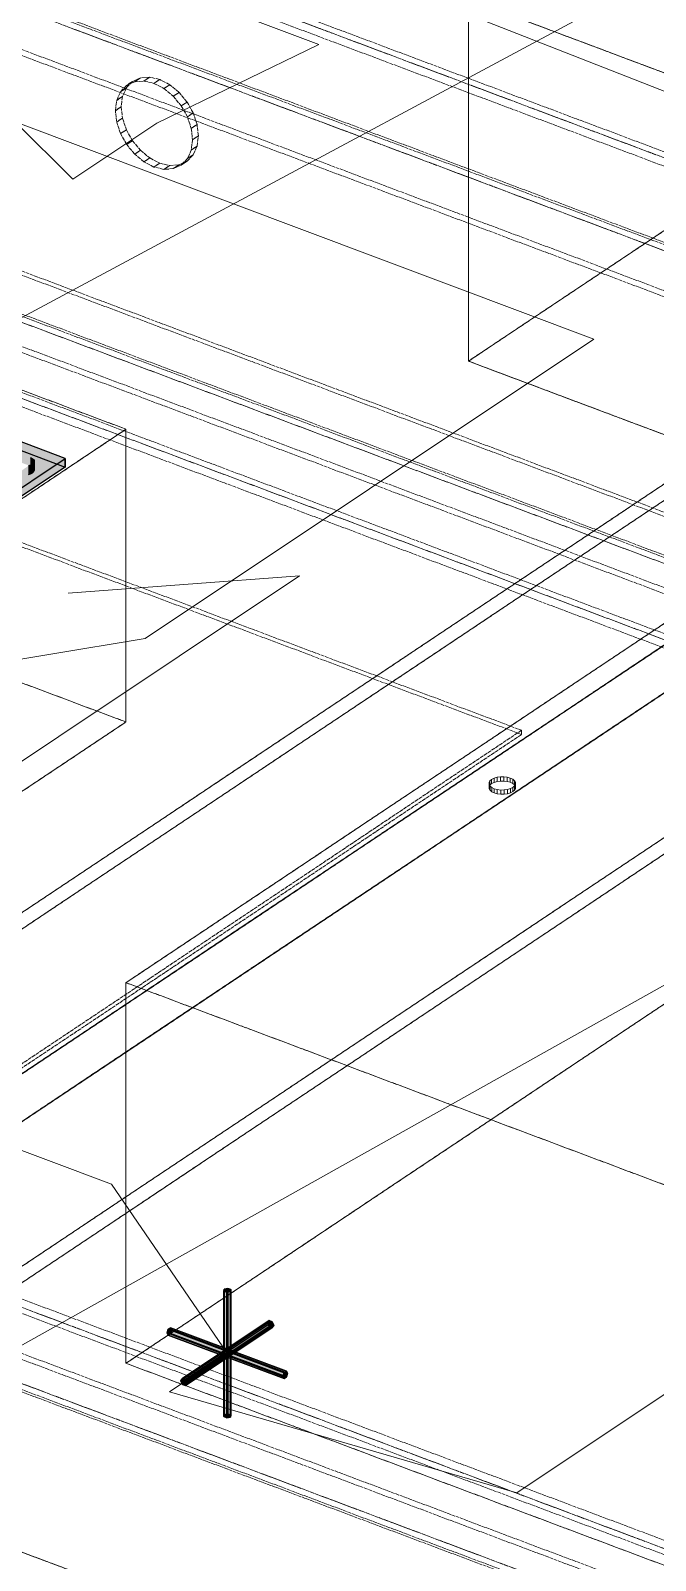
# Model space of a CAD drawing. Header units: millimetres. Extents: x 50 to 612415, y 2 to 4150.
# Drawn here: x 531137 to 531344, y 1866 to 2372 of the extents above; entities that cross this region are included whole.
import ezdxf

# ---------------------------------------------------------------- set-up
doc = ezdxf.new("R2010")
doc.units = ezdxf.units.MM
doc.linetypes.add('DASHED', pattern=[1.524, 1.27, -0.254])
for name, color, linetype, lineweight in [('DIM', 7, 'Continuous', 13), ('HATCH', 8, 'Continuous', 9), ('HIDDEN', 8, 'DASHED', 13), ('OUTLINE', 7, 'Continuous', 25)]:
    doc.layers.add(name, color=color, linetype=linetype, lineweight=lineweight)

msp = doc.modelspace()

# ---------------------------------------------------------------- hatches: boundary and pattern name
at = {"layer": 'HATCH', "true_color": 0xe6a546}
for points in [[(531148.455, 2230.534), (530915.935, 2317.729), (530920.789, 2311.649)], [(530920.789, 2308.814), (530915.935, 2314.894), (531148.455, 2227.699)], [(531148.455, 2230.534), (530920.789, 2311.649), (530921.013, 2311.248)], [(530921.013, 2308.413), (530920.789, 2308.814), (531148.455, 2227.699)], [(531148.455, 2230.534), (530921.022, 2310.831), (530920.815, 2310.427)], [(531148.455, 2230.534), (530920.815, 2310.427), (531136.957, 2230.854)], [(530920.815, 2307.592), (530921.022, 2307.996), (531148.455, 2227.699)], [(531136.957, 2228.018), (530920.815, 2307.592), (531148.455, 2227.699)], [(531148.455, 2230.534), (530921.013, 2311.248), (530921.022, 2310.831)], [(530921.022, 2307.996), (530921.013, 2308.413), (531148.455, 2227.699)], [(530974.065, 2114.274), (531148.455, 2230.534), (531136.295, 2228.107)], [(531136.295, 2225.272), (531148.455, 2227.699), (530974.065, 2111.439)], [(531148.455, 2230.534), (531137.013, 2228.32), (531136.295, 2228.107)], [(531136.295, 2225.272), (531137.013, 2225.485), (531148.455, 2227.699)], [(531148.455, 2230.534), (531136.957, 2230.854), (531137.553, 2230.562)], [(531137.553, 2227.727), (531136.957, 2228.018), (531148.455, 2227.699)], [(531148.455, 2230.534), (531137.596, 2228.618), (531137.013, 2228.32)], [(531137.013, 2225.485), (531137.596, 2225.783), (531148.455, 2227.699)], [(531148.455, 2230.534), (531137.553, 2230.562), (531137.978, 2230.203)], [(531137.978, 2227.368), (531137.553, 2227.727), (531148.455, 2227.699)], [(531148.455, 2230.534), (531138.005, 2228.981), (531137.596, 2228.618)], [(531137.596, 2225.783), (531138.005, 2226.146), (531148.455, 2227.699)], [(531148.455, 2230.534), (531137.978, 2230.203), (531138.203, 2229.802)], [(531138.203, 2226.967), (531137.978, 2227.368), (531148.455, 2227.699)], [(531148.455, 2230.534), (531138.212, 2229.385), (531138.005, 2228.981)], [(531138.005, 2226.146), (531138.212, 2226.55), (531148.455, 2227.699)], [(531148.455, 2230.534), (531138.203, 2229.802), (531138.212, 2229.385)], [(531138.212, 2226.55), (531138.203, 2226.967), (531148.455, 2227.699)], [(531203.289, 1955.677), (531201.092, 1955.809), (531200.939, 1955.175)], [(531203.289, 1955.677), (531200.939, 1955.175), (531201.961, 1954.792)], [(531203.289, 1955.677), (531202.267, 1956.06), (531201.092, 1955.809)], [(531203.289, 1955.677), (531201.961, 1954.792), (531203.136, 1955.043)], [(531183.334, 1943.081), (531182.567, 1942.57), (531220.895, 1928.197), (531221.661, 1928.708)], [(531187.23, 1926.248), (531188.252, 1925.865), (531216.998, 1945.029), (531215.976, 1945.412)], [(531188.252, 1923.949), (531187.23, 1924.332), (531215.976, 1943.496), (531216.998, 1943.113)], [(531182.567, 1940.653), (531183.334, 1941.164), (531221.661, 1926.791), (531220.895, 1926.28)], [(531200.939, 1913.684), (531201.092, 1914.318), (531203.289, 1914.186)], [(531201.961, 1913.301), (531200.939, 1913.684), (531203.289, 1914.186)], [(531201.092, 1914.318), (531202.267, 1914.569), (531203.289, 1914.186)], [(531203.136, 1913.552), (531201.961, 1913.301), (531203.289, 1914.186)]]:
    msp.add_hatch(color=33, dxfattribs=at).paths.add_polyline_path(points)
at = {"layer": 'HATCH', "true_color": 0xd99b46}
for points in [[(530915.935, 2314.894), (531148.455, 2227.699), (531148.455, 2230.534), (530915.935, 2317.729)], [(531200.939, 1913.684), (531201.961, 1913.301), (531201.961, 1954.792), (531200.939, 1955.175)], [(531203.289, 1914.186), (531202.267, 1914.569), (531202.267, 1956.06), (531203.289, 1955.677)], [(531215.976, 1945.412), (531215.976, 1943.496), (531215.465, 1944.646)], [(531215.976, 1945.412), (531216.998, 1943.113), (531215.976, 1943.496)], [(531215.976, 1945.412), (531217.509, 1943.879), (531216.998, 1943.113)], [(531215.976, 1945.412), (531216.998, 1945.029), (531217.509, 1943.879)], [(531186.719, 1925.482), (531187.23, 1924.332), (531187.23, 1926.248)], [(531187.23, 1924.332), (531188.252, 1923.949), (531187.23, 1926.248)], [(531188.252, 1923.949), (531188.763, 1924.715), (531187.23, 1926.248)], [(531188.763, 1924.715), (531188.252, 1925.865), (531187.23, 1926.248)]]:
    msp.add_hatch(color=33, dxfattribs=at).paths.add_polyline_path(points)
at = {"layer": 'HATCH', "true_color": 0xd69946}
for points in [[(531148.455, 2227.699), (530974.065, 2111.439), (530974.065, 2114.274), (531148.455, 2230.534)], [(531182.567, 1940.653), (531182.184, 1941.356), (531183.334, 1943.081)], [(531182.184, 1941.356), (531182.567, 1942.57), (531183.334, 1943.081)], [(531183.334, 1941.164), (531182.567, 1940.653), (531183.334, 1943.081)], [(531183.717, 1942.378), (531183.334, 1941.164), (531183.334, 1943.081)], [(531221.661, 1928.708), (531220.511, 1926.983), (531220.895, 1926.28)], [(531221.661, 1928.708), (531220.895, 1928.197), (531220.511, 1926.983)], [(531221.661, 1928.708), (531220.895, 1926.28), (531221.661, 1926.791)], [(531221.661, 1928.708), (531221.661, 1926.791), (531222.044, 1928.005)]]:
    msp.add_hatch(color=33, dxfattribs=at).paths.add_polyline_path(points)
at = {"layer": 'HATCH', "true_color": 0xda9b46}
msp.add_hatch(color=33, dxfattribs=at).paths.add_polyline_path([(531136.295, 2225.272), (531137.013, 2225.485), (531137.013, 2228.32), (531136.295, 2228.107)])
at = {"layer": 'HATCH', "true_color": 0xd89a46}
msp.add_hatch(color=33, dxfattribs=at).paths.add_polyline_path([(531137.553, 2227.727), (531136.957, 2228.018), (531136.957, 2230.854), (531137.553, 2230.562)])
at = {"layer": 'HATCH', "true_color": 0xd79a46}
msp.add_hatch(color=33, dxfattribs=at).paths.add_polyline_path([(531137.013, 2225.485), (531137.596, 2225.783), (531137.596, 2228.618), (531137.013, 2228.32)])
at = {"layer": 'HATCH', "true_color": 0xd59846}
msp.add_hatch(color=33, dxfattribs=at).paths.add_polyline_path([(531137.978, 2227.368), (531137.553, 2227.727), (531137.553, 2230.562), (531137.978, 2230.203)])
at = {"layer": 'HATCH', "true_color": 0xd49846}
msp.add_hatch(color=33, dxfattribs=at).paths.add_polyline_path([(531137.596, 2225.783), (531138.005, 2226.146), (531138.005, 2228.981), (531137.596, 2228.618)])
at = {"layer": 'HATCH', "true_color": 0xd19546}
for points in [[(531138.203, 2226.967), (531137.978, 2227.368), (531137.978, 2230.203), (531138.203, 2229.802)], [(531138.005, 2226.146), (531138.212, 2226.55), (531138.212, 2229.385), (531138.005, 2228.981)]]:
    msp.add_hatch(color=33, dxfattribs=at).paths.add_polyline_path(points)
at = {"layer": 'HATCH', "true_color": 0xcd9346}
msp.add_hatch(color=33, dxfattribs=at).paths.add_polyline_path([(531138.212, 2226.55), (531138.203, 2226.967), (531138.203, 2229.802), (531138.212, 2229.385)])
at = {"layer": 'HATCH', "true_color": 0xcf9446}
for points in [[(531201.092, 1914.318), (531200.939, 1913.684), (531200.939, 1955.175), (531201.092, 1955.809)], [(531203.136, 1913.552), (531203.289, 1914.186), (531203.289, 1955.677), (531203.136, 1955.043)]]:
    msp.add_hatch(color=33, dxfattribs=at).paths.add_polyline_path(points)
at = {"layer": 'HATCH', "true_color": 0xdb9c46}
for points in [[(531202.267, 1914.569), (531201.092, 1914.318), (531201.092, 1955.809), (531202.267, 1956.06)], [(531201.961, 1913.301), (531203.136, 1913.552), (531203.136, 1955.043), (531201.961, 1954.792)]]:
    msp.add_hatch(color=33, dxfattribs=at).paths.add_polyline_path(points)
at = {"layer": 'HATCH', "true_color": 0xd09446}
for points in [[(531183.717, 1942.378), (531183.334, 1943.081), (531221.661, 1928.708), (531222.044, 1928.005)], [(531182.184, 1941.356), (531182.567, 1940.653), (531220.895, 1926.28), (531220.511, 1926.983)]]:
    msp.add_hatch(color=33, dxfattribs=at).paths.add_polyline_path(points)
at = {"layer": 'HATCH', "true_color": 0xd29646}
for points in [[(531186.719, 1925.482), (531187.23, 1926.248), (531215.976, 1945.412), (531215.465, 1944.646)], [(531188.763, 1924.715), (531188.252, 1923.949), (531216.998, 1943.113), (531217.509, 1943.879)]]:
    msp.add_hatch(color=33, dxfattribs=at).paths.add_polyline_path(points)
at = {"layer": 'HATCH', "true_color": 0xe1a146}
for points in [[(531187.23, 1924.332), (531186.719, 1925.482), (531215.465, 1944.646), (531215.976, 1943.496)], [(531188.252, 1925.865), (531188.763, 1924.715), (531217.509, 1943.879), (531216.998, 1945.029)]]:
    msp.add_hatch(color=33, dxfattribs=at).paths.add_polyline_path(points)
at = {"layer": 'HATCH', "true_color": 0xe4a346}
for points in [[(531182.567, 1942.57), (531182.184, 1941.356), (531220.511, 1926.983), (531220.895, 1928.197)], [(531183.334, 1941.164), (531183.717, 1942.378), (531222.044, 1928.005), (531221.661, 1926.791)]]:
    msp.add_hatch(color=33, dxfattribs=at).paths.add_polyline_path(points)

# ---------------------------------------------------------------- linework, layer by layer
at = {"layer": 'DIM'}
for points in [[(530945, 2175.825), (532800, 3170), (532900, 3170)], [(530943.403, 1830.646), (532800, 2870), (532900, 2870)]]:
    msp.add_lwpolyline(points, dxfattribs=at)
at = {"layer": 'DIM', "color": 34, "true_color": 0xa85920}
for points in [[(531149.414, 2185.934), (531226.069, 2191.764), (530986.522, 2032.066), (529862.246, 2453.669), (529977.229, 2530.324), (529977.229, 2488.833)], [(531111.086, 2160.382), (531174.965, 2171.003), (531323.485, 2270.016), (531131.847, 2341.88), (531151.011, 2322.846), (531178.798, 2341.371), (531232.457, 2367.463), (530849.181, 2511.191), (530877.927, 2530.355)], [(531585.39, 2258.637), (530882.718, 2533.549), (530877.927, 2530.355)], [(530996.103, 2083.727), (531059.983, 2094.348), (530997.7, 2052.826), (531163.787, 1990.544), (531202.114, 1934.681)], [(531379.379, 1942.765), (531353.029, 1925.198), (531297.933, 1888.467), (531182.95, 1921.905), (531202.114, 1934.681)]]:
    msp.add_lwpolyline(points, dxfattribs=at)
at = {"layer": 'HIDDEN', "color": 253, "true_color": 0xaab5af}
for p, q in [((529956.213, 2853.394), (532403.3, 1935.736)), ((529956.213, 2853.394), (532403.3, 1935.736)), ((532401.383, 1934.459), (529954.296, 2852.116)), ((529954.296, 2852.116), (532401.383, 1934.459)), ((532401.383, 1934.459), (529954.296, 2852.116)), ((529954.296, 2852.116), (532401.383, 1934.459)), ((532401.383, 1931.693), (529954.296, 2849.35)), ((532401.383, 1931.693), (529954.296, 2849.35)), ((532374.554, 1916.573), (529927.467, 2834.23)), ((532374.554, 1916.573), (529927.467, 2834.23)), ((529927.467, 2831.464), (532374.554, 1913.807)), ((532374.554, 1913.807), (529927.467, 2831.464)), ((532374.554, 1913.807), (529927.467, 2831.464)), ((529927.467, 2831.464), (532374.554, 1913.807)), ((529929.383, 2832.742), (532376.471, 1915.084)), ((529929.383, 2832.742), (532376.471, 1915.084)), ((532393.61, 1893.443), (529912.244, 2823.956)), ((532393.61, 1893.443), (529912.244, 2823.956)), ((529910.327, 2822.678), (532391.694, 1892.166)), ((529910.327, 2822.678), (532391.694, 1892.166)), ((532279.757, 1835.947), (530022.264, 2682.507)), ((532279.757, 1835.947), (530022.264, 2682.507)), ((530024.18, 2683.785), (532281.674, 1837.225)), ((530024.18, 2683.785), (532281.674, 1837.225)), ((530049.093, 2685.18), (532306.587, 1838.62)), ((530049.093, 2685.18), (532306.587, 1838.62)), ((530049.093, 2682.414), (532306.587, 1835.854)), ((530049.093, 2682.414), (532306.587, 1835.854)), ((532306.587, 1835.854), (530049.093, 2682.414)), ((532306.587, 1835.854), (530049.093, 2682.414)), ((532308.503, 1837.132), (530051.01, 2683.692)), ((532308.503, 1837.132), (530051.01, 2683.692)), ((532279.757, 1820.734), (530022.264, 2667.294)), ((530022.264, 2667.294), (532279.757, 1820.734)), ((532279.757, 1820.734), (530022.264, 2667.294)), ((530022.264, 2667.294), (532279.757, 1820.734)), ((532281.674, 1822.011), (530024.18, 2668.571)), ((532281.674, 1822.011), (530024.18, 2668.571)), ((530022.264, 2664.528), (532279.757, 1817.968)), ((530022.264, 2664.528), (532279.757, 1817.968)), ((529513.529, 2555.506), (531960.617, 1637.848)), ((529513.529, 2555.506), (531960.617, 1637.848)), ((531962.533, 1641.892), (529515.446, 2559.549)), ((531962.533, 1641.892), (529515.446, 2559.549)), ((531962.533, 1639.126), (529515.446, 2556.783)), ((529515.446, 2556.783), (531962.533, 1639.126)), ((531962.533, 1639.126), (529515.446, 2556.783)), ((529515.446, 2556.783), (531962.533, 1639.126)), ((531977.756, 1616.207), (529496.39, 2546.72)), ((531977.756, 1616.207), (529496.39, 2546.72)), ((529498.306, 2547.997), (531979.673, 1617.485)), ((529498.306, 2547.997), (531979.673, 1617.485)), ((529486.7, 2540.386), (531933.787, 1622.728)), ((529486.7, 2540.386), (531933.787, 1622.728)), ((531935.704, 1624.006), (529488.617, 2541.663)), ((529488.617, 2541.663), (531935.704, 1624.006)), ((529488.617, 2541.663), (531935.704, 1624.006)), ((531935.704, 1624.006), (529488.617, 2541.663)), ((531935.704, 1621.239), (529488.617, 2538.897)), ((531935.704, 1621.239), (529488.617, 2538.897)), ((531832.922, 2030.446), (530555.336, 2509.541)), ((531832.922, 2030.446), (530555.336, 2509.541)), ((530555.336, 2508.158), (531832.922, 2029.063)), ((530555.336, 2508.158), (531832.922, 2029.063)), ((531166.776, 2351.797), (531168.806, 2353.9)), ((531166.776, 2351.797), (531168.806, 2353.9)), ((531166.776, 2351.797), (531168.692, 2353.074)), ((531168.692, 2353.074), (531166.776, 2351.797)), ((531168.692, 2353.074), (531167.416, 2350.217)), ((531168.692, 2353.074), (531167.416, 2350.217)), ((531170.722, 2355.177), (531168.692, 2353.074)), ((531170.722, 2355.177), (531168.692, 2353.074)), ((531168.806, 2353.9), (531170.722, 2355.177)), ((531170.722, 2355.177), (531168.806, 2353.9)), ((531168.806, 2353.9), (531171.452, 2355.105)), ((531168.806, 2353.9), (531171.452, 2355.105)), ((531173.368, 2356.383), (531170.722, 2355.177)), ((531173.368, 2356.383), (531170.722, 2355.177)), ((531171.452, 2355.105), (531173.368, 2356.383)), ((531173.368, 2356.383), (531171.452, 2355.105)), ((531171.452, 2355.105), (531174.533, 2355.332)), ((531171.452, 2355.105), (531174.533, 2355.332)), ((531176.45, 2356.609), (531173.368, 2356.383)), ((531176.45, 2356.609), (531173.368, 2356.383)), ((531174.533, 2355.332), (531176.45, 2356.609)), ((531176.45, 2356.609), (531174.533, 2355.332)), ((531174.533, 2355.332), (531177.84, 2354.563)), ((531174.533, 2355.332), (531177.84, 2354.563)), ((531179.756, 2355.84), (531176.45, 2356.609)), ((531179.756, 2355.84), (531176.45, 2356.609)), ((531177.84, 2354.563), (531179.756, 2355.84)), ((531179.756, 2355.84), (531177.84, 2354.563)), ((531177.84, 2354.563), (531181.147, 2352.852)), ((531177.84, 2354.563), (531181.147, 2352.852)), ((531183.063, 2354.129), (531179.756, 2355.84)), ((531183.063, 2354.129), (531179.756, 2355.84)), ((531181.147, 2352.852), (531183.063, 2354.129)), ((531183.063, 2354.129), (531181.147, 2352.852)), ((531181.147, 2352.852), (531184.228, 2350.314)), ((531181.147, 2352.852), (531184.228, 2350.314)), ((531186.144, 2351.592), (531183.063, 2354.129)), ((531186.144, 2351.592), (531183.063, 2354.129)), ((531165.064, 2345.524), (531165.499, 2348.94)), ((531165.064, 2345.524), (531165.499, 2348.94)), ((531165.499, 2348.94), (531166.776, 2351.797)), ((531165.499, 2348.94), (531166.776, 2351.797)), ((531165.499, 2348.94), (531167.416, 2350.217)), ((531167.416, 2350.217), (531165.499, 2348.94)), ((531167.416, 2350.217), (531166.98, 2346.801)), ((531167.416, 2350.217), (531166.98, 2346.801)), ((531184.228, 2350.314), (531186.144, 2351.592)), ((531186.144, 2351.592), (531184.228, 2350.314)), ((531184.228, 2350.314), (531186.874, 2347.124)), ((531184.228, 2350.314), (531186.874, 2347.124)), ((531188.79, 2348.402), (531186.144, 2351.592)), ((531188.79, 2348.402), (531186.144, 2351.592)), ((531186.874, 2347.124), (531188.79, 2348.402)), ((531188.79, 2348.402), (531186.874, 2347.124)), ((531190.821, 2344.776), (531188.79, 2348.402)), ((531190.821, 2344.776), (531188.79, 2348.402)), ((531165.064, 2345.524), (531166.98, 2346.801)), ((531166.98, 2346.801), (531165.064, 2345.524)), ((531165.499, 2341.781), (531165.064, 2345.524)), ((531165.499, 2341.781), (531165.064, 2345.524)), ((531165.499, 2341.781), (531167.416, 2343.058)), ((531167.416, 2343.058), (531165.499, 2341.781)), ((531166.98, 2346.801), (531167.416, 2343.058)), ((531166.98, 2346.801), (531167.416, 2343.058)), ((531167.416, 2343.058), (531168.692, 2339.244)), ((531167.416, 2343.058), (531168.692, 2339.244)), ((531186.874, 2347.124), (531188.904, 2343.499)), ((531186.874, 2347.124), (531188.904, 2343.499)), ((531190.821, 2344.776), (531188.904, 2343.499)), ((531188.904, 2343.499), (531190.821, 2344.776)), ((531188.904, 2343.499), (531190.18, 2339.684)), ((531188.904, 2343.499), (531190.18, 2339.684)), ((531192.097, 2340.962), (531190.821, 2344.776)), ((531192.097, 2340.962), (531190.821, 2344.776)), ((531166.776, 2337.967), (531165.499, 2341.781)), ((531166.776, 2337.967), (531165.499, 2341.781)), ((531166.776, 2337.967), (531168.692, 2339.244)), ((531168.692, 2339.244), (531166.776, 2337.967)), ((531168.806, 2334.341), (531166.776, 2337.967)), ((531168.806, 2334.341), (531166.776, 2337.967)), ((531168.692, 2339.244), (531170.722, 2335.618)), ((531168.692, 2339.244), (531170.722, 2335.618)), ((531192.097, 2340.962), (531190.18, 2339.684)), ((531190.18, 2339.684), (531192.097, 2340.962)), ((531190.18, 2339.684), (531190.616, 2335.942)), ((531190.18, 2339.684), (531190.616, 2335.942)), ((531192.532, 2337.219), (531190.616, 2335.942)), ((531190.616, 2335.942), (531192.532, 2337.219)), ((531192.532, 2337.219), (531192.097, 2340.962)), ((531192.532, 2337.219), (531192.097, 2340.962)), ((531192.097, 2333.803), (531192.532, 2337.219)), ((531192.097, 2333.803), (531192.532, 2337.219)), ((531170.722, 2335.618), (531168.806, 2334.341)), ((531168.806, 2334.341), (531170.722, 2335.618)), ((531171.452, 2331.151), (531168.806, 2334.341)), ((531171.452, 2331.151), (531168.806, 2334.341)), ((531170.722, 2335.618), (531173.368, 2332.428)), ((531170.722, 2335.618), (531173.368, 2332.428)), ((531173.368, 2332.428), (531171.452, 2331.151)), ((531171.452, 2331.151), (531173.368, 2332.428)), ((531173.368, 2332.428), (531176.45, 2329.891)), ((531173.368, 2332.428), (531176.45, 2329.891)), ((531190.18, 2332.525), (531188.904, 2329.668)), ((531190.18, 2332.525), (531188.904, 2329.668)), ((531190.616, 2335.942), (531190.18, 2332.525)), ((531190.616, 2335.942), (531190.18, 2332.525)), ((531192.097, 2333.803), (531190.18, 2332.525)), ((531190.18, 2332.525), (531192.097, 2333.803)), ((531190.821, 2330.946), (531192.097, 2333.803)), ((531190.821, 2330.946), (531192.097, 2333.803)), ((531174.533, 2328.614), (531171.452, 2331.151)), ((531174.533, 2328.614), (531171.452, 2331.151)), ((531176.45, 2329.891), (531174.533, 2328.614)), ((531174.533, 2328.614), (531176.45, 2329.891)), ((531177.84, 2326.902), (531174.533, 2328.614)), ((531177.84, 2326.902), (531174.533, 2328.614)), ((531176.45, 2329.891), (531179.756, 2328.18)), ((531176.45, 2329.891), (531179.756, 2328.18)), ((531179.756, 2328.18), (531177.84, 2326.902)), ((531177.84, 2326.902), (531179.756, 2328.18)), ((531179.756, 2328.18), (531183.063, 2327.411)), ((531179.756, 2328.18), (531183.063, 2327.411)), ((531183.063, 2327.411), (531181.147, 2326.134)), ((531181.147, 2326.134), (531183.063, 2327.411)), ((531183.063, 2327.411), (531186.144, 2327.637)), ((531183.063, 2327.411), (531186.144, 2327.637)), ((531186.144, 2327.637), (531184.228, 2326.36)), ((531184.228, 2326.36), (531186.144, 2327.637)), ((531186.874, 2327.565), (531184.228, 2326.36)), ((531186.874, 2327.565), (531184.228, 2326.36)), ((531186.144, 2327.637), (531188.79, 2328.843)), ((531186.144, 2327.637), (531188.79, 2328.843)), ((531188.904, 2329.668), (531186.874, 2327.565)), ((531188.904, 2329.668), (531186.874, 2327.565)), ((531188.79, 2328.843), (531186.874, 2327.565)), ((531186.874, 2327.565), (531188.79, 2328.843)), ((531188.79, 2328.843), (531190.821, 2330.946)), ((531188.79, 2328.843), (531190.821, 2330.946)), ((531190.821, 2330.946), (531188.904, 2329.668)), ((531188.904, 2329.668), (531190.821, 2330.946)), ((531181.147, 2326.134), (531177.84, 2326.902)), ((531181.147, 2326.134), (531177.84, 2326.902)), ((531184.228, 2326.36), (531181.147, 2326.134)), ((531184.228, 2326.36), (531181.147, 2326.134)), ((530916.254, 2284.366), (531299.53, 2140.638)), ((530916.254, 2284.366), (531299.53, 2140.638)), ((531299.53, 2139.255), (530916.254, 2282.983)), ((531299.53, 2139.255), (530916.254, 2282.983)), ((530948.833, 1956.812), (531401.098, 2258.322)), ((531401.098, 2258.322), (530948.833, 1956.812)), ((531403.653, 2254.598), (530951.388, 1953.088)), ((530951.388, 1953.088), (531403.653, 2254.598)), ((530997.381, 1935.84), (531449.646, 2237.351)), ((531449.646, 2237.351), (530997.381, 1935.84)), ((531452.201, 2239.158), (530999.936, 1937.648)), ((530999.936, 1937.648), (531452.201, 2239.158)), ((531403.653, 2190.979), (530951.388, 1889.469)), ((530951.388, 1889.469), (531403.653, 2190.979)), ((530948.833, 1887.661), (531401.098, 2189.171)), ((531401.098, 2189.171), (530948.833, 1887.661)), ((530997.381, 1872.221), (531449.646, 2173.731)), ((531449.646, 2173.731), (530997.381, 1872.221)), ((531452.201, 2170.007), (530999.936, 1868.497)), ((530999.936, 1868.497), (531452.201, 2170.007)), ((531299.53, 2140.638), (530973.746, 1923.448)), ((531299.53, 2140.638), (530973.746, 1923.448)), ((531299.53, 2140.638), (531299.53, 2139.255)), ((531299.53, 2139.255), (531299.53, 2140.638)), ((530973.746, 1922.065), (531299.53, 2139.255)), ((530973.746, 1922.065), (531299.53, 2139.255)), ((531289.629, 2124.389), (531290.43, 2124.798)), ((531289.629, 2124.389), (531290.43, 2124.798)), ((531290.43, 2124.798), (531291.417, 2125.09)), ((531290.43, 2124.798), (531291.417, 2125.09)), ((531290.43, 2123.415), (531290.43, 2124.798)), ((531290.43, 2124.798), (531290.43, 2123.415)), ((531291.417, 2125.09), (531292.521, 2125.245)), ((531291.417, 2125.09), (531292.521, 2125.245)), ((531291.417, 2123.707), (531291.417, 2125.09)), ((531291.417, 2125.09), (531291.417, 2123.707)), ((531292.521, 2125.245), (531293.667, 2125.251)), ((531292.521, 2125.245), (531293.667, 2125.251)), ((531292.521, 2123.862), (531292.521, 2125.245)), ((531292.521, 2125.245), (531292.521, 2123.862)), ((531293.667, 2125.251), (531294.778, 2125.109)), ((531293.667, 2125.251), (531293.667, 2123.868)), ((531293.667, 2123.868), (531293.667, 2125.251)), ((531293.667, 2125.251), (531294.778, 2125.109)), ((531294.778, 2125.109), (531295.777, 2124.828)), ((531294.778, 2125.109), (531294.778, 2123.726)), ((531294.778, 2123.726), (531294.778, 2125.109)), ((531294.778, 2125.109), (531295.777, 2124.828)), ((531295.777, 2124.828), (531296.597, 2124.427)), ((531295.777, 2124.828), (531295.777, 2123.445)), ((531295.777, 2123.445), (531295.777, 2124.828)), ((531295.777, 2124.828), (531296.597, 2124.427)), ((531288.782, 2123.334), (531289.066, 2123.889)), ((531288.782, 2123.334), (531289.066, 2123.889)), ((531288.782, 2121.951), (531288.782, 2123.334)), ((531288.794, 2122.761), (531288.782, 2123.334)), ((531288.782, 2123.334), (531288.782, 2121.951)), ((531288.794, 2122.761), (531288.782, 2123.334)), ((531289.066, 2122.506), (531288.782, 2121.951)), ((531289.066, 2122.506), (531288.782, 2121.951)), ((531288.782, 2121.951), (531288.794, 2121.378)), ((531288.782, 2121.951), (531288.794, 2121.378)), ((531288.794, 2121.378), (531288.794, 2122.761)), ((531289.103, 2122.209), (531288.794, 2122.761)), ((531288.794, 2122.761), (531288.794, 2121.378)), ((531289.103, 2122.209), (531288.794, 2122.761)), ((531288.794, 2121.378), (531289.103, 2120.826)), ((531288.794, 2121.378), (531289.103, 2120.826)), ((531289.066, 2123.889), (531289.629, 2124.389)), ((531289.066, 2123.889), (531289.629, 2124.389)), ((531289.066, 2122.506), (531289.066, 2123.889)), ((531289.066, 2123.889), (531289.066, 2122.506)), ((531289.629, 2123.006), (531289.066, 2122.506)), ((531289.629, 2123.006), (531289.066, 2122.506)), ((531289.103, 2120.826), (531289.103, 2122.209)), ((531289.687, 2121.715), (531289.103, 2122.209)), ((531289.103, 2122.209), (531289.103, 2120.826)), ((531289.687, 2121.715), (531289.103, 2122.209)), ((531289.103, 2120.826), (531289.687, 2120.332)), ((531289.103, 2120.826), (531289.687, 2120.332)), ((531289.629, 2123.006), (531289.629, 2124.389)), ((531289.629, 2124.389), (531289.629, 2123.006)), ((531290.43, 2123.415), (531289.629, 2123.006)), ((531290.43, 2123.415), (531289.629, 2123.006)), ((531289.687, 2120.332), (531289.687, 2121.715)), ((531290.507, 2121.314), (531289.687, 2121.715)), ((531289.687, 2121.715), (531289.687, 2120.332)), ((531290.507, 2121.314), (531289.687, 2121.715)), ((531289.687, 2120.332), (531290.507, 2119.931)), ((531289.687, 2120.332), (531290.507, 2119.931)), ((531291.417, 2123.707), (531290.43, 2123.415)), ((531291.417, 2123.707), (531290.43, 2123.415)), ((531290.507, 2119.931), (531290.507, 2121.314)), ((531291.506, 2121.033), (531290.507, 2121.314)), ((531290.507, 2121.314), (531290.507, 2119.931)), ((531291.506, 2121.033), (531290.507, 2121.314)), ((531290.507, 2119.931), (531291.506, 2119.65)), ((531290.507, 2119.931), (531291.506, 2119.65)), ((531292.521, 2123.862), (531291.417, 2123.707)), ((531292.521, 2123.862), (531291.417, 2123.707)), ((531291.506, 2119.65), (531291.506, 2121.033)), ((531292.617, 2120.891), (531291.506, 2121.033)), ((531291.506, 2121.033), (531291.506, 2119.65)), ((531292.617, 2120.891), (531291.506, 2121.033)), ((531293.667, 2123.868), (531292.521, 2123.862)), ((531293.667, 2123.868), (531292.521, 2123.862)), ((531293.763, 2120.897), (531292.617, 2120.891)), ((531293.763, 2120.897), (531292.617, 2120.891)), ((531292.617, 2119.508), (531292.617, 2120.891)), ((531292.617, 2120.891), (531292.617, 2119.508)), ((531294.778, 2123.726), (531293.667, 2123.868)), ((531294.778, 2123.726), (531293.667, 2123.868)), ((531294.867, 2121.052), (531293.763, 2120.897)), ((531294.867, 2121.052), (531293.763, 2120.897)), ((531293.763, 2120.897), (531293.763, 2119.514)), ((531293.763, 2119.514), (531293.763, 2120.897)), ((531293.763, 2119.514), (531294.867, 2119.669)), ((531293.763, 2119.514), (531294.867, 2119.669)), ((531295.777, 2123.445), (531294.778, 2123.726)), ((531295.777, 2123.445), (531294.778, 2123.726)), ((531295.854, 2121.344), (531294.867, 2121.052)), ((531295.854, 2121.344), (531294.867, 2121.052)), ((531294.867, 2121.052), (531294.867, 2119.669)), ((531294.867, 2119.669), (531294.867, 2121.052)), ((531294.867, 2119.669), (531295.854, 2119.961)), ((531294.867, 2119.669), (531295.854, 2119.961)), ((531296.597, 2123.044), (531295.777, 2123.445)), ((531296.597, 2123.044), (531295.777, 2123.445)), ((531296.655, 2121.754), (531295.854, 2121.344)), ((531296.655, 2121.754), (531295.854, 2121.344)), ((531295.854, 2121.344), (531295.854, 2119.961)), ((531295.854, 2119.961), (531295.854, 2121.344)), ((531295.854, 2119.961), (531296.655, 2120.371)), ((531295.854, 2119.961), (531296.655, 2120.371)), ((531296.597, 2124.427), (531297.181, 2123.934)), ((531296.597, 2124.427), (531296.597, 2123.044)), ((531296.597, 2123.044), (531296.597, 2124.427)), ((531296.597, 2124.427), (531297.181, 2123.934)), ((531297.181, 2122.551), (531296.597, 2123.044)), ((531297.181, 2122.551), (531296.597, 2123.044)), ((531297.218, 2122.253), (531296.655, 2121.754)), ((531297.218, 2122.253), (531296.655, 2121.754)), ((531296.655, 2121.754), (531296.655, 2120.371)), ((531296.655, 2120.371), (531296.655, 2121.754)), ((531296.655, 2120.371), (531297.218, 2120.87)), ((531296.655, 2120.371), (531297.218, 2120.87)), ((531297.181, 2123.934), (531297.49, 2123.382)), ((531297.181, 2123.934), (531297.181, 2122.551)), ((531297.181, 2122.551), (531297.181, 2123.934)), ((531297.181, 2123.934), (531297.49, 2123.382)), ((531297.49, 2121.999), (531297.181, 2122.551)), ((531297.49, 2121.999), (531297.181, 2122.551)), ((531297.502, 2122.808), (531297.218, 2122.253)), ((531297.502, 2122.808), (531297.218, 2122.253)), ((531297.218, 2122.253), (531297.218, 2120.87)), ((531297.218, 2120.87), (531297.218, 2122.253)), ((531297.218, 2120.87), (531297.502, 2121.425)), ((531297.218, 2120.87), (531297.502, 2121.425)), ((531297.49, 2123.382), (531297.502, 2122.808)), ((531297.49, 2123.382), (531297.49, 2121.999)), ((531297.49, 2121.999), (531297.49, 2123.382)), ((531297.49, 2123.382), (531297.502, 2122.808)), ((531297.502, 2121.425), (531297.49, 2121.999)), ((531297.502, 2121.425), (531297.49, 2121.999)), ((531297.502, 2122.808), (531297.502, 2121.425)), ((531297.502, 2121.425), (531297.502, 2122.808)), ((531291.506, 2119.65), (531292.617, 2119.508)), ((531291.506, 2119.65), (531292.617, 2119.508)), ((531292.617, 2119.508), (531293.763, 2119.514)), ((531292.617, 2119.508), (531293.763, 2119.514))]:
    msp.add_line(p, q, dxfattribs=at)
at = {"layer": 'HIDDEN', "color": 35, "true_color": 0xa8732e}
for p, q in [((531281.963, 2262.7), (531281.963, 2382.332)), ((531281.963, 2382.332), (531792.997, 2190.694)), ((531792.997, 2190.694), (531281.963, 2382.332)), ((531281.963, 2382.332), (531281.963, 2262.7)), ((530913.06, 2336.019), (531168.577, 2240.201)), ((531168.577, 2240.201), (530913.06, 2336.019)), ((531377.782, 2326.579), (531281.963, 2262.7)), ((531281.963, 2262.7), (531377.782, 2326.579)), ((531792.997, 2071.062), (531281.963, 2262.7)), ((531281.963, 2262.7), (531792.997, 2071.062)), ((531168.577, 2143.389), (530913.06, 2239.208)), ((530913.06, 2239.208), (531168.577, 2143.389)), ((530976.94, 2112.442), (531168.577, 2240.201)), ((531168.577, 2240.201), (530976.94, 2112.442)), ((531168.577, 2240.201), (531168.577, 2143.389)), ((531168.577, 2143.389), (531168.577, 2240.201)), ((531168.577, 2057.174), (531360.215, 2184.933)), ((531360.215, 2184.933), (531168.577, 2057.174)), ((531168.577, 2143.389), (530976.94, 2015.63)), ((530976.94, 2015.63), (531168.577, 2143.389)), ((531360.215, 2059.077), (531168.577, 1931.319)), ((531168.577, 1931.319), (531360.215, 2059.077)), ((531168.577, 1931.319), (531168.577, 2057.174)), ((531168.577, 2057.174), (531551.853, 1913.446)), ((531551.853, 1913.446), (531168.577, 2057.174)), ((531168.577, 2057.174), (531168.577, 1931.319)), ((530735.795, 2018.22), (531246.83, 1826.582)), ((531246.83, 1826.582), (530735.795, 2018.22)), ((531551.853, 1787.59), (531168.577, 1931.319)), ((531168.577, 1931.319), (531551.853, 1787.59))]:
    msp.add_line(p, q, dxfattribs=at)
at = {"layer": 'OUTLINE', "color": 139, "true_color": 0x42544a}
for p, q in [((531148.455, 2230.534), (530915.935, 2317.729)), ((531148.455, 2230.534), (530915.935, 2317.729)), ((530915.935, 2314.894), (531148.455, 2227.699)), ((530915.935, 2314.894), (531148.455, 2227.699)), ((530974.065, 2114.274), (531148.455, 2230.534)), ((530974.065, 2114.274), (531148.455, 2230.534)), ((531148.455, 2227.699), (530974.065, 2111.439)), ((531148.455, 2227.699), (530974.065, 2111.439)), ((531137.013, 2228.32), (531136.295, 2228.107)), ((531137.013, 2228.32), (531136.295, 2228.107)), ((531136.957, 2230.854), (531137.553, 2230.562)), ((531136.957, 2230.854), (531137.553, 2230.562)), ((531137.553, 2227.727), (531136.957, 2228.018)), ((531137.553, 2227.727), (531136.957, 2228.018)), ((531137.596, 2228.618), (531137.013, 2228.32)), ((531137.596, 2228.618), (531137.013, 2228.32)), ((531137.013, 2228.32), (531137.013, 2225.485)), ((531137.013, 2225.485), (531137.013, 2228.32)), ((531137.553, 2230.562), (531137.553, 2227.727)), ((531137.553, 2227.727), (531137.553, 2230.562)), ((531137.553, 2230.562), (531137.978, 2230.203)), ((531137.553, 2230.562), (531137.978, 2230.203)), ((531137.978, 2227.368), (531137.553, 2227.727)), ((531137.978, 2227.368), (531137.553, 2227.727)), ((531138.005, 2228.981), (531137.596, 2228.618)), ((531138.005, 2228.981), (531137.596, 2228.618)), ((531137.596, 2228.618), (531137.596, 2225.783)), ((531137.596, 2225.783), (531137.596, 2228.618)), ((531137.596, 2225.783), (531138.005, 2226.146)), ((531137.596, 2225.783), (531138.005, 2226.146)), ((531137.978, 2230.203), (531137.978, 2227.368)), ((531137.978, 2227.368), (531137.978, 2230.203)), ((531137.978, 2230.203), (531138.203, 2229.802)), ((531137.978, 2230.203), (531138.203, 2229.802)), ((531138.203, 2226.967), (531137.978, 2227.368)), ((531138.203, 2226.967), (531137.978, 2227.368)), ((531138.212, 2229.385), (531138.005, 2228.981)), ((531138.212, 2229.385), (531138.005, 2228.981)), ((531138.005, 2228.981), (531138.005, 2226.146)), ((531138.005, 2226.146), (531138.005, 2228.981)), ((531138.005, 2226.146), (531138.212, 2226.55)), ((531138.005, 2226.146), (531138.212, 2226.55)), ((531138.203, 2229.802), (531138.203, 2226.967)), ((531138.203, 2226.967), (531138.203, 2229.802)), ((531138.203, 2229.802), (531138.212, 2229.385)), ((531138.203, 2229.802), (531138.212, 2229.385)), ((531138.212, 2226.55), (531138.203, 2226.967)), ((531138.212, 2226.55), (531138.203, 2226.967)), ((531138.212, 2229.385), (531138.212, 2226.55)), ((531138.212, 2226.55), (531138.212, 2229.385)), ((531148.455, 2227.699), (531148.455, 2230.534)), ((531148.455, 2230.534), (531148.455, 2227.699)), ((531136.295, 2225.272), (531137.013, 2225.485)), ((531136.295, 2225.272), (531137.013, 2225.485)), ((531137.013, 2225.485), (531137.596, 2225.783)), ((531137.013, 2225.485), (531137.596, 2225.783)), ((531200.939, 1955.175), (531201.092, 1955.809)), ((531201.092, 1955.809), (531200.939, 1955.175)), ((531200.939, 1913.684), (531200.939, 1955.175)), ((531201.961, 1954.792), (531200.939, 1955.175)), ((531200.939, 1955.175), (531200.939, 1913.684)), ((531200.939, 1955.175), (531201.961, 1954.792)), ((531201.092, 1955.809), (531202.267, 1956.06)), ((531202.267, 1956.06), (531201.092, 1955.809)), ((531201.092, 1914.318), (531201.092, 1955.809)), ((531201.092, 1955.809), (531201.092, 1914.318)), ((531203.136, 1955.043), (531201.961, 1954.792)), ((531201.961, 1954.792), (531203.136, 1955.043)), ((531201.961, 1913.301), (531201.961, 1954.792)), ((531201.961, 1954.792), (531201.961, 1913.301)), ((531202.267, 1956.06), (531202.267, 1914.569)), ((531202.267, 1914.569), (531202.267, 1956.06)), ((531202.267, 1956.06), (531203.289, 1955.677)), ((531203.289, 1955.677), (531202.267, 1956.06)), ((531203.289, 1955.677), (531203.136, 1955.043)), ((531203.136, 1955.043), (531203.289, 1955.677)), ((531203.136, 1955.043), (531203.136, 1913.552)), ((531203.136, 1913.552), (531203.136, 1955.043)), ((531203.289, 1955.677), (531203.289, 1914.186)), ((531203.289, 1914.186), (531203.289, 1955.677)), ((531182.567, 1942.57), (531183.334, 1943.081)), ((531183.334, 1943.081), (531182.567, 1942.57)), ((531183.334, 1943.081), (531183.717, 1942.378)), ((531183.717, 1942.378), (531183.334, 1943.081)), ((531183.334, 1943.081), (531221.661, 1928.708)), ((531221.661, 1928.708), (531183.334, 1943.081)), ((531186.719, 1925.482), (531215.465, 1944.646)), ((531215.465, 1944.646), (531186.719, 1925.482)), ((531187.23, 1926.248), (531215.976, 1945.412)), ((531215.976, 1945.412), (531187.23, 1926.248)), ((531215.976, 1943.496), (531187.23, 1924.332)), ((531187.23, 1924.332), (531215.976, 1943.496)), ((531188.252, 1925.865), (531216.998, 1945.029)), ((531216.998, 1945.029), (531188.252, 1925.865)), ((531216.998, 1943.113), (531188.252, 1923.949)), ((531188.252, 1923.949), (531216.998, 1943.113)), ((531217.509, 1943.879), (531188.763, 1924.715)), ((531188.763, 1924.715), (531217.509, 1943.879)), ((531215.465, 1944.646), (531215.976, 1945.412)), ((531215.976, 1945.412), (531215.465, 1944.646)), ((531215.976, 1943.496), (531215.465, 1944.646)), ((531215.465, 1944.646), (531215.976, 1943.496)), ((531215.976, 1945.412), (531216.998, 1945.029)), ((531216.998, 1945.029), (531215.976, 1945.412)), ((531216.998, 1943.113), (531215.976, 1943.496)), ((531215.976, 1943.496), (531216.998, 1943.113)), ((531216.998, 1945.029), (531217.509, 1943.879)), ((531217.509, 1943.879), (531216.998, 1945.029)), ((531217.509, 1943.879), (531216.998, 1943.113)), ((531216.998, 1943.113), (531217.509, 1943.879)), ((531182.184, 1941.356), (531182.567, 1942.57)), ((531182.567, 1942.57), (531182.184, 1941.356)), ((531182.567, 1940.653), (531182.184, 1941.356)), ((531182.184, 1941.356), (531182.567, 1940.653)), ((531220.511, 1926.983), (531182.184, 1941.356)), ((531182.184, 1941.356), (531220.511, 1926.983)), ((531182.567, 1942.57), (531220.895, 1928.197)), ((531220.895, 1928.197), (531182.567, 1942.57)), ((531183.334, 1941.164), (531182.567, 1940.653)), ((531182.567, 1940.653), (531183.334, 1941.164)), ((531220.895, 1926.28), (531182.567, 1940.653)), ((531182.567, 1940.653), (531220.895, 1926.28)), ((531183.717, 1942.378), (531183.334, 1941.164)), ((531183.334, 1941.164), (531183.717, 1942.378)), ((531221.661, 1926.791), (531183.334, 1941.164)), ((531183.334, 1941.164), (531221.661, 1926.791)), ((531183.717, 1942.378), (531222.044, 1928.005)), ((531222.044, 1928.005), (531183.717, 1942.378)), ((531220.511, 1926.983), (531220.895, 1928.197)), ((531220.895, 1928.197), (531220.511, 1926.983)), ((531220.895, 1928.197), (531221.661, 1928.708)), ((531221.661, 1928.708), (531220.895, 1928.197)), ((531221.661, 1928.708), (531222.044, 1928.005)), ((531222.044, 1928.005), (531221.661, 1928.708)), ((531222.044, 1928.005), (531221.661, 1926.791)), ((531221.661, 1926.791), (531222.044, 1928.005)), ((531186.719, 1925.482), (531187.23, 1926.248)), ((531187.23, 1926.248), (531186.719, 1925.482)), ((531187.23, 1924.332), (531186.719, 1925.482)), ((531186.719, 1925.482), (531187.23, 1924.332)), ((531187.23, 1926.248), (531188.252, 1925.865)), ((531188.252, 1925.865), (531187.23, 1926.248)), ((531188.252, 1923.949), (531187.23, 1924.332)), ((531187.23, 1924.332), (531188.252, 1923.949)), ((531188.252, 1925.865), (531188.763, 1924.715)), ((531188.763, 1924.715), (531188.252, 1925.865)), ((531188.763, 1924.715), (531188.252, 1923.949)), ((531188.252, 1923.949), (531188.763, 1924.715)), ((531220.895, 1926.28), (531220.511, 1926.983)), ((531220.511, 1926.983), (531220.895, 1926.28)), ((531221.661, 1926.791), (531220.895, 1926.28)), ((531220.895, 1926.28), (531221.661, 1926.791)), ((531200.939, 1913.684), (531201.092, 1914.318)), ((531201.092, 1914.318), (531200.939, 1913.684)), ((531201.961, 1913.301), (531200.939, 1913.684)), ((531200.939, 1913.684), (531201.961, 1913.301)), ((531201.092, 1914.318), (531202.267, 1914.569)), ((531202.267, 1914.569), (531201.092, 1914.318)), ((531203.136, 1913.552), (531201.961, 1913.301)), ((531201.961, 1913.301), (531203.136, 1913.552)), ((531202.267, 1914.569), (531203.289, 1914.186)), ((531203.289, 1914.186), (531202.267, 1914.569)), ((531203.289, 1914.186), (531203.136, 1913.552)), ((531203.136, 1913.552), (531203.289, 1914.186))]:
    msp.add_line(p, q, dxfattribs=at)

doc.saveas('drawing.dxf')
